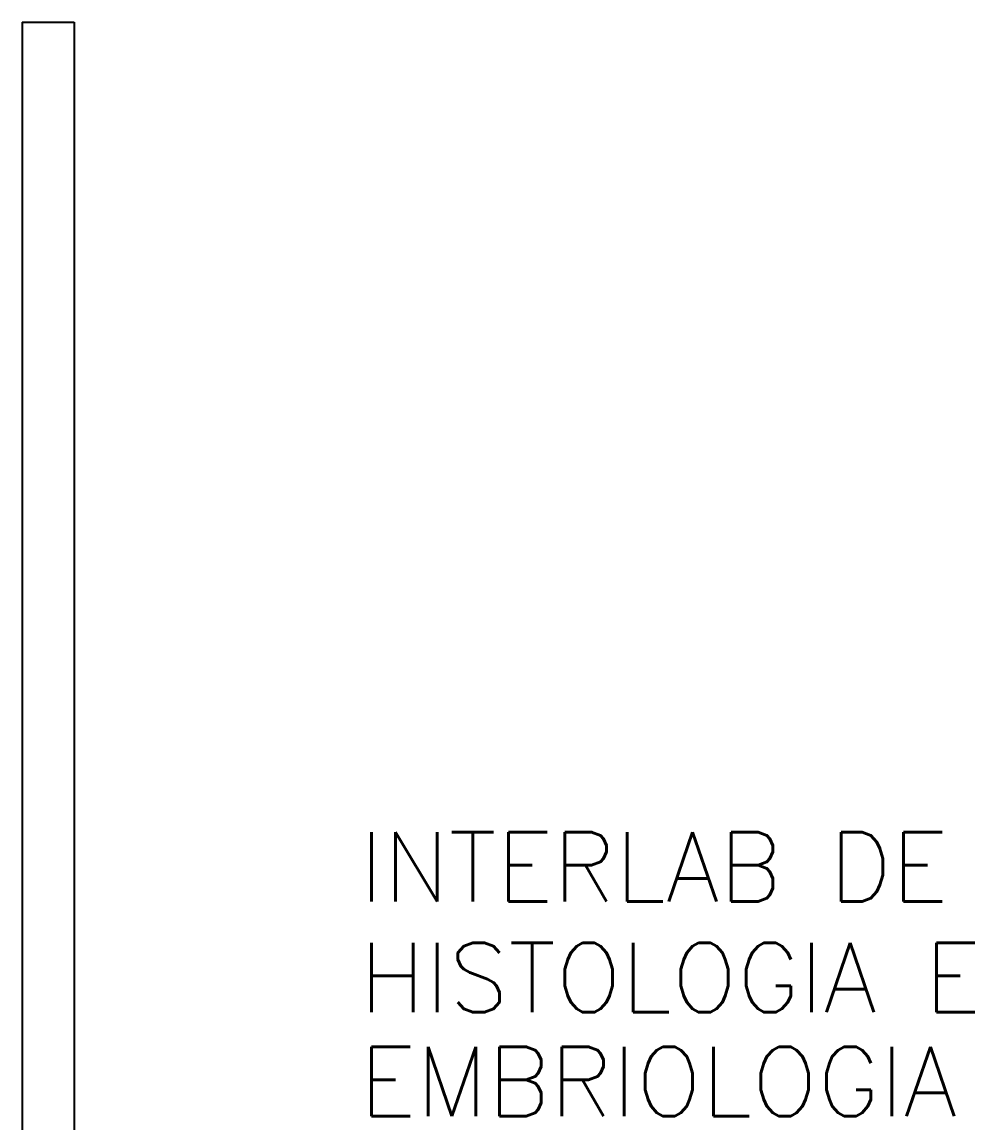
# Model space of a CAD drawing. Header units: millimetres. Extents: x 2801 to 3319, y 1187 to 1422.
# Drawn here: x 3135.275 to 3138.023, y 1324.227 to 1327.4 of the extents above; entities that cross this region are included whole.
import ezdxf

# ---------------------------------------------------------------- set-up
doc = ezdxf.new("R2010")
doc.units = ezdxf.units.MM
doc.layers.add('AR-ALV', color=2, linetype='Continuous')
doc.layers.add('TEXTO', color=2, linetype='Continuous')
doc.styles.add('UNB-100', font='simplex.shx', dxfattribs={"height": 0.2})

msp = doc.modelspace()

# ---------------------------------------------------------------- linework, layer by layer
at = {"layer": 'AR-ALV'}
for p, q in [((3135.2749, 1327.3998), (3135.2749, 1321.1248)), ((3135.2749, 1327.3998), (3135.4249, 1327.3998)), ((3135.4249, 1327.3998), (3135.4249, 1321.1248))]:
    msp.add_line(p, q, dxfattribs=at)

# ---------------------------------------------------------------- texts
at = {"layer": 'TEXTO', "style": 'UNB-100'}
for s, p in [('INTERLAB DE', (3136.249, 1324.8628)), ('HISTOLOGIA E', (3136.249, 1324.5433)), ('EMBRIOLOGIA', (3136.249, 1324.2437))]:
    msp.add_text(s, height=0.2, dxfattribs=at).set_placement(p)

doc.saveas('drawing.dxf')
